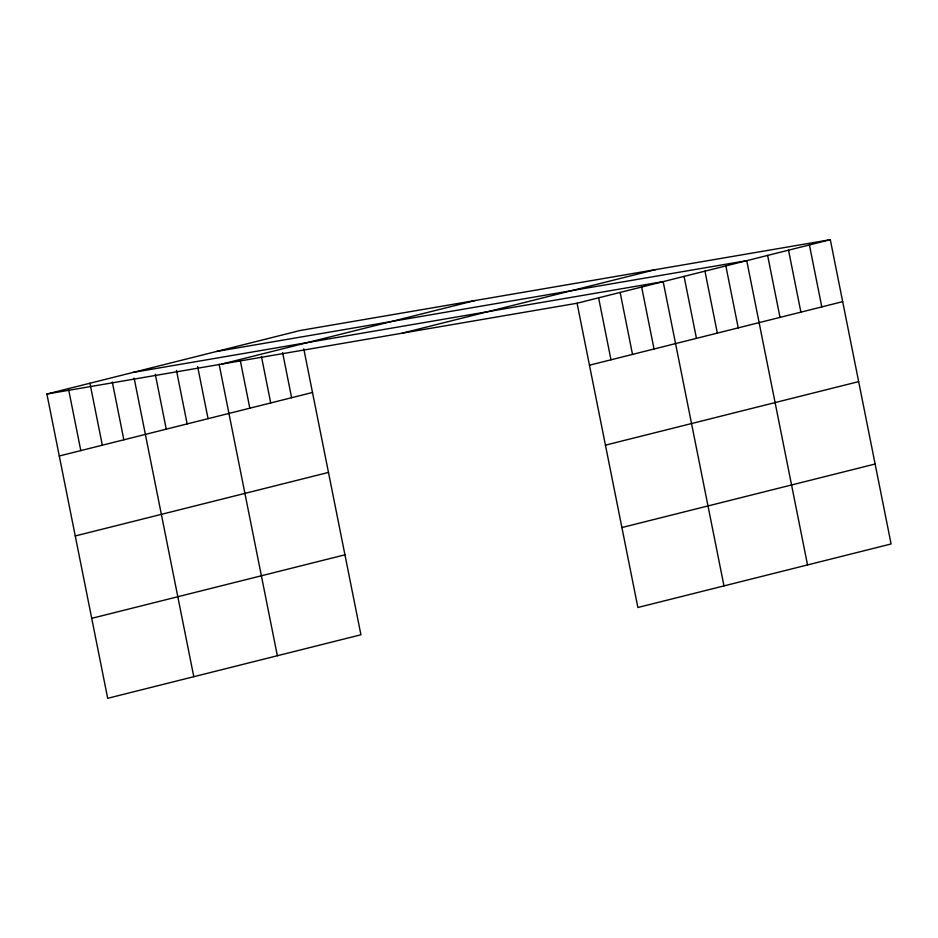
<?xml version="1.0" encoding="UTF-8"?>
<svg xmlns="http://www.w3.org/2000/svg" width="938" height="938" viewBox="0 0 938 938"><rect width="100%" height="100%" fill="white"/><g stroke="black" fill="none" stroke-linecap="round" stroke-linejoin="round"><path stroke-width="1.41" d="M303.771 348.807L360.919 634.768L107.694 698.306L46.9 394.03L300.113 330.504L830.306 239.694L891.1 543.97L637.887 607.496L577.081 303.232L830.306 239.694M221.86 364.061L475.074 300.535M402.121 333.189L655.334 269.663M59.282 455.997L312.495 392.471M589.463 365.199L842.687 301.661M75.263 535.961L328.476 472.424M605.444 445.151L858.657 381.625M91.725 618.341L344.938 554.815M621.906 527.543L875.119 464.017M216.561 351.469L746.742 260.658L807.536 564.934M132.997 372.433L663.178 281.623L723.972 585.898M46.9 394.03L577.081 303.232M809.412 244.935L821.794 306.902M788.518 250.176L800.9 312.143M767.624 255.417L780.006 317.384M725.848 265.9L738.229 327.866M704.954 271.141L717.336 333.107M684.072 276.382L696.453 338.348M641.651 287.028L654.032 348.995M620.135 292.433L632.517 354.4M598.608 297.827L610.99 359.793M282.608 352.641L291.612 397.712M261.432 356.475L270.719 402.953M240.257 360.309L249.825 408.194M219.093 364.143L277.355 655.732M197.637 366.559L208.048 418.676M176.461 370.393L187.154 423.917M155.286 374.227L166.261 429.158M134.122 378.061L193.791 676.697M112.314 382.047L123.851 439.793M89.942 383.232L102.324 445.198M68.709 390.032L80.809 450.592"/></g></svg>
